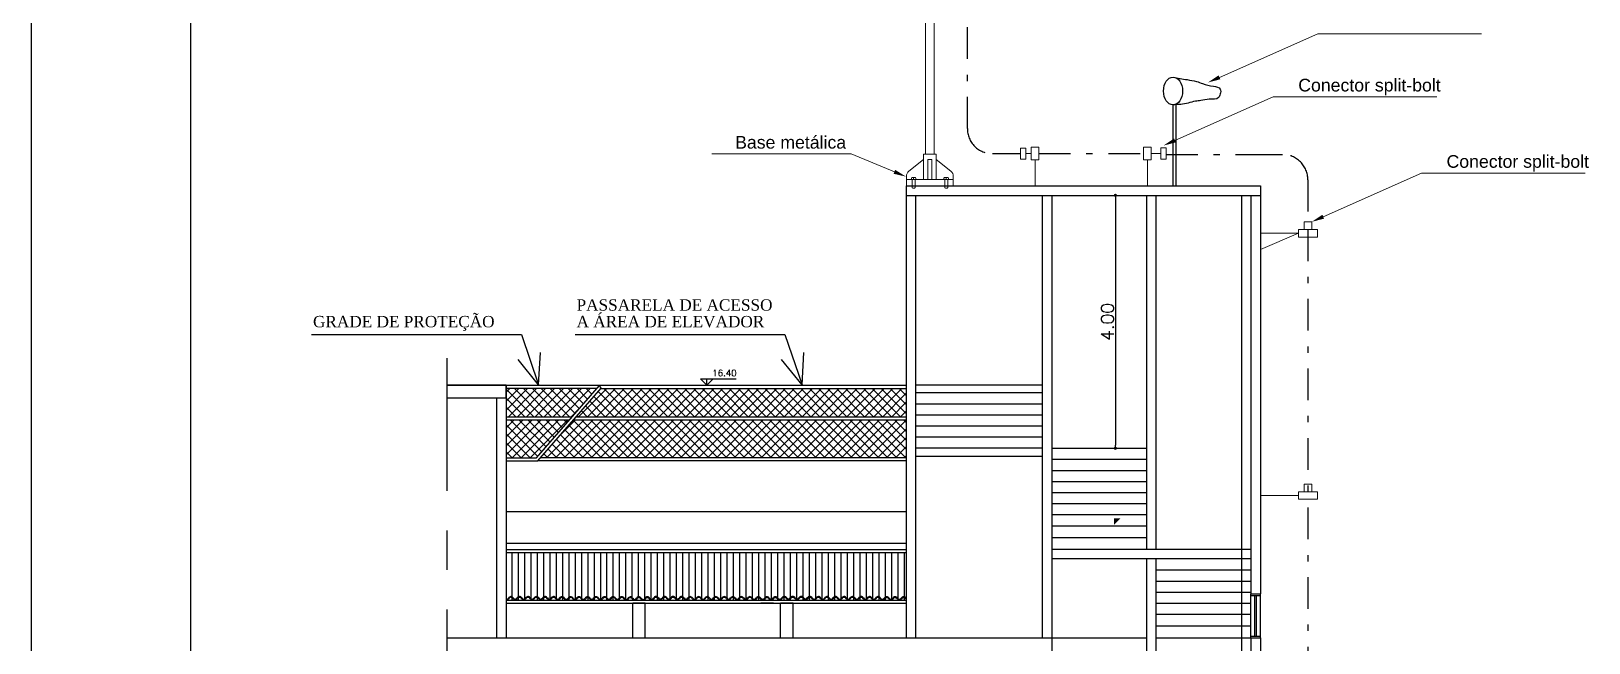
# Model space of a CAD drawing. Header units: millimetres. Extents: x 682 to 1119, y 341 to 434.
# Drawn here: x 779.51 to 804.14, y 360.36 to 370.04 of the extents above; entities that cross this region are included whole.
import ezdxf
from ezdxf.enums import TextEntityAlignment as Align

# ---------------------------------------------------------------- set-up
doc = ezdxf.new("R2010")
doc.units = ezdxf.units.MM
doc.linetypes.add('CENTER2', pattern=[1.125, 0.75, -0.125, 0.125, -0.125])
doc.linetypes.add('DASHDOT', pattern=[1, 0.5, -0.25, 0, -0.25])
doc.layers.add('ABRACADEIRAS', color=1, linetype='Continuous', lineweight=20)
for name, color, linetype in [('AR-ALVENARIA_EM_VISTA-001-C', 1, 'Continuous'), ('AR-ALVENARIA_EM_VISTA-002-C', 2, 'Continuous'), ('AR-ALVENARIA_EM_VISTA-004-C', 4, 'Continuous'), ('AR-COTAS-001-C', 1, 'Continuous'), ('AR-INDICAÇÕES_GRÁFICAS-002-C', 2, 'Continuous'), ('AR-LINHA_DE_CORTE-007-E', 7, 'CENTER2'), ('AR-PISO_EM_PLANTA-001-C', 1, 'Continuous'), ('AR-TEXTOS_ALTURA_2_0MM-002-C', 2, 'Continuous'), ('Linha fina', 8, 'Continuous'), ('Pena_1', 1, 'Continuous'), ('PENA_2', 2, 'Continuous'), ('PENA_6', 5, 'Continuous'), ('SIMBOLOS-ELETRICOS', 5, 'Continuous')]:
    doc.layers.add(name, color=color, linetype=linetype)
doc.styles.add('ARIAL', font='arial.ttf')
doc.styles.add('R80', font='simplex.shx', dxfattribs={"height": 0.1})
doc.styles.add('ROMAND', font='times.ttf')
doc.styles.add('ROMANS', font='romans')
doc.dimstyles.new('ISO-25_WS', dxfattribs={"dimscale": 0.282828, "dimtxt": 0.8, "dimasz": 2, "dimexe": 0.1, "dimexo": 0.625, "dimgap": 0.325, "dimtad": 1, "dimzin": 4, "dimdsep": 46, "dimtxsty": 'Standard', "dimsah": 1, "dimcen": 2.5, "dimadec": 0, "dimazin": 0, "dimtfac": 1, "dimtdec": 0, "dimtmove": 2, "dimatfit": 3, "dimfxl": 1, "dimtolj": 1, "dimtzin": 0, "dimarcsym": 0})

# ---------------------------------------------------------------- blocks, each defined once
blk = doc.blocks.new('_DOT')
at = {"color": 0, "linetype": 'ByBlock'}
blk.add_line((-0.5, 0), (-1, 0), dxfattribs=at)
at = {"color": 0, "linetype": 'ByBlock', "const_width": 0.5}
blk.add_lwpolyline([(-0.25, 0, 1), (0.25, 0, 1)], format="xyb", close=True, dxfattribs=at)
blk = doc.blocks.new('*D279')
at = {"layer": 'AR-COTAS-001-C', "color": 1, "lineweight": -2}
for p, q in [((796.092, 367.441), (796.752, 367.441)), ((796.652, 367.391), (796.652, 363.491)), ((796.242, 363.441), (796.752, 363.441))]:
    blk.add_line(p, q, dxfattribs=at)
at = {"layer": 'DEFPOINTS', "color": 0}
for p in [(795.992, 367.441), (796.142, 363.441), (796.652, 363.441)]:
    blk.add_point(p, dxfattribs=at)
at = {"layer": 'AR-COTAS-001-C', "color": 1, "lineweight": -2, "xscale": 0.05, "yscale": 0.05, "zscale": 0.05}
for p, rotation in [((796.652, 367.441), 90), ((796.652, 363.441), 270)]:
    blk.add_blockref('_DOT', p, dxfattribs=dict(at, rotation=rotation))
at = {"layer": 'AR-COTAS-001-C', "color": 3, "insert": (796.527, 365.441), "char_height": 0.2, "attachment_point": 5, "rotation": 90, "style": 'ROMANS'}
blk.add_mtext('\\A1;4.00', dxfattribs=at)

msp = doc.modelspace()

# ---------------------------------------------------------------- hatches: boundary and pattern name
at = {"layer": 'AR-INDICAÇÕES_GRÁFICAS-002-C', "ltscale": 2}
msp.add_hatch(color=256, dxfattribs=at).paths.add_polyline_path([(796.731, 362.332), (796.631, 362.332), (796.631, 362.232)])
at = {"layer": 'Linha fina', "linetype": 'ByBlock', "ltscale": 5}
h = msp.add_hatch(dxfattribs=at)
h.set_pattern_fill('ANSI37', color=256, scale=0.8, style=0)
h.set_pattern_definition([(135, (1195.7534, 338.04725), (0.070710678, 0.070710678), []), (45, (1195.7534, 338.04725), (0.070710678, -0.070710678), [])])
h.paths.add_polyline_path([(787.022, 363.935), (787.022, 364.241), (787.022, 364.385), (788.453, 364.385), (788.062, 363.935)])
h.paths.add_polyline_path([(788.019, 363.885), (787.503, 363.291), (787.022, 363.291), (787.022, 363.885)])
h = msp.add_hatch(dxfattribs=at)
h.set_pattern_fill('ANSI37', color=256, scale=0.8, style=0)
h.set_pattern_definition([(45, (349.82914, 424.679), (-0.070710678, 0.070710678), []), (135, (349.82914, 424.679), (-0.070710678, -0.070710678), [])])
h.paths.add_polyline_path([(792.126, 364.385), (788.516, 364.385), (788.125, 363.935), (791.945, 363.935, -0.01664)])
h.paths.add_polyline_path([(791.927, 363.885), (788.081, 363.885), (787.565, 363.291), (791.744, 363.291, -0.021304)])
h.paths.add_polyline_path([(793.345, 364.385), (792.126, 364.385, 0.01664), (791.945, 363.935), (793.345, 363.935)])
h.paths.add_polyline_path([(793.345, 363.885), (791.927, 363.885, 0.021304), (791.744, 363.291), (793.345, 363.291)])
at = {"layer": 'Pena_1', "linetype": 'ByBlock', "ltscale": 5}
h = msp.add_hatch(dxfattribs=at)
h.set_pattern_fill('ANSI31', color=256, scale=0.8, angle=45, style=0)
h.set_pattern_definition([(90, (350.61603, 415.28888), (-0.1, 1e-17), [])])
h.paths.add_polyline_path([(793.345, 361.791), (787.022, 361.791), (787.022, 361.057, 0.293927), (787.057, 361.069, -0.636571), (787.136, 361.072, 0.539954), (787.193, 361.071, -0.617938), (787.271, 361.072, 0.514983), (787.326, 361.069, -0.636571), (787.405, 361.072, 0.530365), (787.461, 361.07, -0.625192), (787.54, 361.072, 0.514983), (787.595, 361.069, -0.636571), (787.674, 361.072, 0.539954), (787.731, 361.071, -0.620834), (787.809, 361.072, 0.539348), (787.866, 361.066, -0.636571), (787.945, 361.07, 0.539954), (788.002, 361.068, -0.617938), (788.08, 361.07, 0.514983), (788.135, 361.066, -0.636571), (788.214, 361.07, 0.530365), (788.27, 361.068, -0.625192), (788.349, 361.07, 0.514983), (788.404, 361.066, -0.636571), (788.483, 361.07, 0.539954), (788.54, 361.068, -0.617938), (788.618, 361.07, 0.514983), (788.673, 361.066, -0.636571), (788.752, 361.07, 0.530365), (788.809, 361.068, -0.628107), (788.887, 361.069, 0.555046), (788.945, 361.065, -0.625192), (789.023, 361.067, 0.514983), (789.079, 361.064, -0.063109), (789.084, 361.073, -0.652588), (789.022, 361.07, 0.541675), (788.949, 361.072, -0.63748), (788.887, 361.07, 0.563833), (788.813, 361.074, -0.63748), (788.751, 361.072, 0.529385), (788.679, 361.076, -0.652588), (788.617, 361.072, 0.549302), (788.543, 361.074, -0.627945), (788.482, 361.072, 0.529385), (788.41, 361.076, -0.652588), (788.347, 361.072, 0.541675), (788.274, 361.074, -0.63748), (788.213, 361.072, 0.529385), (788.141, 361.076, -0.652588), (788.078, 361.072, 0.549302), (788.005, 361.074, -0.627945), (787.943, 361.072, 0.529385), (787.871, 361.076, -0.652588), (787.809, 361.072, 0.571606), (787.734, 361.076, -0.627945), (787.673, 361.075, 0.529385), (787.601, 361.078, -0.652588), (787.538, 361.075, 0.541675), (787.465, 361.077, -0.63748), (787.404, 361.075, 0.529385), (787.331, 361.078, -0.652588), (787.269, 361.075, 0.549302), (787.196, 361.076, -0.627945), (787.134, 361.075, 0.529385), (787.062, 361.078, -0.384139), (787.022, 361.057), (787.022, 361.047, 0.288026), (787.065, 361.064, -0.651358), (787.127, 361.067, 0.549932), (787.201, 361.066, -0.044973), (787.204, 361.071, 0.003669), (787.204, 361.072, -0.003669), (787.204, 361.071, -0.566141), (787.262, 361.067, 0.530248), (787.334, 361.064, -0.651358), (787.397, 361.067, 0.542432), (787.47, 361.065, -0.636426), (787.531, 361.067, 0.530248), (787.603, 361.064, -0.651358), (787.666, 361.067, 0.549932), (787.739, 361.066, -0.044973), (787.742, 361.071, 0.003669), (787.743, 361.072, -0.03875), (787.739, 361.066, 0.004977), (787.739, 361.065, -0.004977), (787.739, 361.066, -0.569855), (787.664, 361.07, 0.516075), (787.609, 361.073, -0.635623), (787.53, 361.07, 0.531325), (787.474, 361.072, -0.624378), (787.395, 361.07, 0.516075), (787.34, 361.073, -0.635623), (787.261, 361.07, 0.540755), (787.204, 361.071, -0.035076), (787.201, 361.066, 0.004977), (787.201, 361.065, -0.004977), (787.201, 361.066, -0.569855), (787.126, 361.07, 0.516075), (787.071, 361.073, -0.358151), (787.022, 361.047), (787.022, 361.041), (788.919, 361.041, 0.238194), (788.953, 361.06, -0.636426), (789.015, 361.062, 0.255261), (789.051, 361.041), (789.053, 361.041, 0.228217), (789.087, 361.058, -0.651358), (789.149, 361.062, 0.255261), (789.185, 361.041), (789.188, 361.041, 0.244308), (789.223, 361.061, -0.044973), (789.226, 361.066, 0.003669), (789.226, 361.066, -0.003669), (789.226, 361.066, -0.566141), (789.284, 361.062, 0.255261), (789.32, 361.041), (789.323, 361.041, 0.282989), (789.361, 361.066, -0.635668), (789.422, 361.068, 0.542432), (789.496, 361.066, -0.636426), (789.557, 361.068, 0.530248), (789.629, 361.065, -0.651358), (789.692, 361.068, 0.549932), (789.765, 361.067, -0.044973), (789.768, 361.072, 0.003669), (789.768, 361.073, -0.03875), (789.765, 361.067, 0.004977), (789.765, 361.066, -0.004977), (789.765, 361.067, -0.569855), (789.69, 361.071, 0.516075), (789.635, 361.074, -0.635623), (789.556, 361.071, 0.531325), (789.5, 361.073, -0.624378), (789.421, 361.071, 0.593455), (789.361, 361.067, -0.292461), (789.323, 361.041), (793.345, 361.041), (793.345, 361.054, -0.095757), (793.335, 361.067, 0.540755), (793.278, 361.068, -0.035076), (793.275, 361.063, 0.004977), (793.274, 361.062, -0.004977), (793.275, 361.063, -0.569855), (793.2, 361.067, 0.516075), (793.144, 361.07, -0.635623), (793.065, 361.067, 0.531325), (793.009, 361.069, -0.046003), (793.005, 361.062, -0.636426), (793.067, 361.064, 0.530248), (793.139, 361.061, -0.651358), (793.201, 361.064, 0.549932), (793.275, 361.063, -0.044973), (793.278, 361.068, 0.003669), (793.278, 361.069, -0.003669), (793.278, 361.068, -0.566141), (793.336, 361.064, 0.080471), (793.345, 361.054)])
h.paths.add_polyline_path([(791.243, 361.072, 0.034238), (791.24, 361.067, 0.043897)], flags=16)
h.paths.add_polyline_path([(790.24, 361.071, 0.530365), (790.296, 361.069, -0.625192), (790.375, 361.071, 0.514983), (790.43, 361.067, -0.636571), (790.509, 361.071, 0.539954), (790.566, 361.069, -0.617938), (790.644, 361.071, 0.514983), (790.699, 361.067, -0.636571), (790.778, 361.071, 0.530365), (790.835, 361.069, -0.628107), (790.913, 361.07, 0.555046), (790.971, 361.066, -0.625192), (791.049, 361.068, 0.514983), (791.104, 361.065, -0.063109), (791.11, 361.074, -0.652588), (791.048, 361.071, 0.541675), (790.975, 361.073, -0.63748), (790.913, 361.071, 0.563833), (790.838, 361.076, -0.63748), (790.777, 361.073, 0.529385), (790.705, 361.077, -0.652588), (790.642, 361.073, 0.549302), (790.569, 361.075, -0.627945), (790.508, 361.073, 0.529385), (790.435, 361.077, -0.652588), (790.373, 361.073, 0.541675), (790.3, 361.076, -0.63748), (790.238, 361.073, 0.529385), (790.166, 361.077, -0.652588), (790.104, 361.073, 0.549302), (790.031, 361.075, -0.627945), (789.969, 361.073, 0.529385), (789.897, 361.077, -0.652588), (789.835, 361.073, 0.571606), (789.76, 361.077, -0.627945), (789.698, 361.076, 0.529385), (789.626, 361.079, -0.652588), (789.564, 361.076, 0.541675), (789.491, 361.078, -0.63748), (789.429, 361.076, 0.600026), (789.353, 361.071, -0.632994), (789.291, 361.07, 0.549302), (789.217, 361.071, -0.043897), (789.215, 361.066, -0.617938), (789.293, 361.067, 0.596027), (789.352, 361.071, -0.628876), (789.431, 361.073, 0.530365), (789.487, 361.071, -0.625192), (789.566, 361.073, 0.514983), (789.621, 361.07, -0.636571), (789.7, 361.073, 0.539954), (789.757, 361.072, -0.620834), (789.835, 361.073, 0.539348), (789.892, 361.067, -0.636571), (789.971, 361.071, 0.539954), (790.028, 361.069, -0.617938), (790.106, 361.071, 0.514983), (790.161, 361.067, -0.636571)], flags=16)
h.paths.add_polyline_path([(790.231, 361.066, 0.542432), (790.305, 361.063, -0.636426), (790.366, 361.066, 0.530248), (790.438, 361.062, -0.651358), (790.501, 361.066, 0.549932), (790.574, 361.064, -0.044973), (790.577, 361.07, 0.003669), (790.577, 361.07, -0.003669), (790.577, 361.07, -0.566141), (790.635, 361.066, 0.530248), (790.708, 361.062, -0.651358), (790.77, 361.066, 0.542432), (790.843, 361.063, -0.059016), (790.847, 361.07, -0.624378), (790.768, 361.068, 0.516075), (790.713, 361.072, -0.635623), (790.634, 361.068, 0.540755), (790.577, 361.07, -0.035076), (790.574, 361.064, 0.004977), (790.574, 361.064, -0.004977), (790.574, 361.064, -0.569855), (790.499, 361.068, 0.516075), (790.444, 361.072, -0.635623), (790.365, 361.068, 0.531325), (790.309, 361.07, -0.624378), (790.23, 361.068, 0.516075), (790.175, 361.072, -0.635623), (790.096, 361.068, 0.540755), (790.039, 361.07, -0.035076), (790.036, 361.064, 0.004977), (790.036, 361.064, -0.004977), (790.036, 361.064, -0.569855), (789.961, 361.068, 0.516075), (789.906, 361.072, -0.063568), (789.9, 361.062, -0.651358), (789.962, 361.066, 0.549932), (790.036, 361.064, -0.044973), (790.039, 361.07, 0.003669), (790.039, 361.07, -0.003669), (790.039, 361.07, -0.566141), (790.097, 361.066, 0.530248), (790.169, 361.062, -0.651358)], flags=16)
h.paths.add_polyline_path([(790.979, 361.061, -0.636426), (791.041, 361.063, 0.530248), (791.113, 361.06, -0.651358), (791.175, 361.063, 0.549932), (791.249, 361.062, -0.044973), (791.252, 361.067, 0.003669), (791.252, 361.068, -0.003669), (791.252, 361.067, -0.566141), (791.31, 361.063, 0.598011), (791.387, 361.067, -0.635668), (791.448, 361.069, 0.542432), (791.521, 361.067, -0.636426), (791.583, 361.069, 0.530248), (791.655, 361.066, -0.651358), (791.717, 361.069, 0.549932), (791.791, 361.068, -0.044973), (791.794, 361.073, 0.003669), (791.794, 361.074, -0.03875), (791.791, 361.068, 0.004977), (791.791, 361.067, -0.004977), (791.791, 361.068, -0.569855), (791.716, 361.072, 0.516075), (791.661, 361.075, -0.635623), (791.582, 361.072, 0.531325), (791.525, 361.074, -0.624378), (791.447, 361.072, 0.593455), (791.387, 361.069, -0.630956), (791.309, 361.066, 0.540755), (791.252, 361.067, -0.035076), (791.249, 361.062, 0.004977), (791.248, 361.061, -0.004977), (791.249, 361.062, -0.569855), (791.174, 361.066, 0.516075), (791.118, 361.069, -0.635623), (791.039, 361.066, 0.531325), (790.983, 361.068, -0.046003)], flags=16)
h.paths.add_polyline_path([(791.786, 361.078, 0.034238), (791.783, 361.073, 0.043897)], flags=16)
h.paths.add_polyline_path([(791.378, 361.072, -0.628876), (791.457, 361.074, 0.530365), (791.513, 361.072, -0.625192), (791.592, 361.074, 0.514983), (791.647, 361.071, -0.063109), (791.652, 361.081, -0.652588), (791.59, 361.077, 0.541675), (791.517, 361.079, -0.63748), (791.455, 361.077, 0.600026), (791.378, 361.073, -0.005087)], flags=16)
h.paths.add_polyline_path([(788.821, 361.069, -0.624378), (788.743, 361.067, 0.516075), (788.687, 361.071, -0.635623), (788.608, 361.067, 0.540755), (788.551, 361.068, -0.035076), (788.548, 361.063, 0.004977), (788.548, 361.063, -0.004977), (788.548, 361.063, -0.569855), (788.473, 361.067, 0.516075), (788.418, 361.071, -0.635623), (788.339, 361.067, 0.531325), (788.283, 361.069, -0.624378), (788.204, 361.067, 0.516075), (788.149, 361.071, -0.635623), (788.07, 361.067, 0.540755), (788.013, 361.068, -0.035076), (788.01, 361.063, 0.004977), (788.01, 361.063, -0.004977), (788.01, 361.063, -0.569855), (787.935, 361.067, 0.516075), (787.88, 361.071, -0.063568), (787.874, 361.061, -0.651358), (787.936, 361.065, 0.549932), (788.01, 361.063, -0.044973), (788.013, 361.068, 0.003669), (788.013, 361.069, -0.003669), (788.013, 361.068, -0.566141), (788.071, 361.065, 0.530248), (788.143, 361.061, -0.651358), (788.206, 361.065, 0.542432), (788.279, 361.062, -0.636426), (788.34, 361.065, 0.530248), (788.412, 361.061, -0.651358), (788.475, 361.065, 0.549932), (788.548, 361.063, -0.044973), (788.551, 361.068, 0.003669), (788.552, 361.069, -0.003669), (788.551, 361.068, -0.566141), (788.61, 361.065, 0.530248), (788.682, 361.061, -0.651358), (788.744, 361.065, 0.542432), (788.817, 361.062, -0.059016)], flags=17)
h.paths.add_polyline_path([(791.926, 361.063, -0.651358), (791.988, 361.067, 0.549932), (792.062, 361.065, -0.044973), (792.065, 361.071, 0.003669), (792.065, 361.071, -0.003669), (792.065, 361.071, -0.566141), (792.123, 361.067, 0.530248), (792.195, 361.063, -0.651358), (792.257, 361.067, 0.542432), (792.33, 361.065, -0.636426), (792.392, 361.067, 0.530248), (792.464, 361.063, -0.651358), (792.526, 361.067, 0.549932), (792.6, 361.065, -0.044973), (792.603, 361.071, 0.003669), (792.603, 361.071, -0.003669), (792.603, 361.071, -0.566141), (792.661, 361.067, 0.530248), (792.734, 361.063, -0.651358), (792.796, 361.067, 0.542432), (792.869, 361.065, -0.059016), (792.873, 361.071, -0.624378), (792.794, 361.069, 0.516075), (792.739, 361.073, -0.635623), (792.66, 361.069, 0.540755), (792.603, 361.071, -0.035076), (792.6, 361.065, 0.004977), (792.6, 361.065, -0.004977), (792.6, 361.065, -0.569855), (792.525, 361.069, 0.516075), (792.47, 361.073, -0.635623), (792.391, 361.069, 0.531325), (792.334, 361.071, -0.624378), (792.256, 361.069, 0.516075), (792.201, 361.073, -0.635623), (792.122, 361.069, 0.540755), (792.065, 361.071, -0.035076), (792.062, 361.065, 0.004977), (792.062, 361.065, -0.004977), (792.062, 361.065, -0.569855), (791.987, 361.069, 0.516075), (791.931, 361.073, -0.063568)], flags=17)
h.paths.add_polyline_path([(793.269, 361.073, 0.034238), (793.266, 361.068, 0.043897)], flags=16)
h.paths.add_polyline_path([(791.918, 361.068, -0.636571), (791.997, 361.072, 0.539954), (792.053, 361.071, -0.617938), (792.131, 361.072, 0.514983), (792.187, 361.068, -0.636571), (792.266, 361.072, 0.530365), (792.322, 361.07, -0.625192), (792.401, 361.072, 0.514983), (792.456, 361.068, -0.636571), (792.535, 361.072, 0.539954), (792.592, 361.071, -0.617938), (792.67, 361.072, 0.514983), (792.725, 361.068, -0.636571), (792.804, 361.072, 0.530365), (792.86, 361.07, -0.628107), (792.939, 361.072, 0.555046), (792.997, 361.067, -0.625192), (793.075, 361.069, 0.514983), (793.13, 361.066, -0.063109), (793.136, 361.075, -0.652588), (793.074, 361.072, 0.541675), (793.001, 361.074, -0.63748), (792.939, 361.072, 0.563833), (792.864, 361.077, -0.63748), (792.803, 361.074, 0.529385), (792.731, 361.078, -0.652588), (792.668, 361.074, 0.549302), (792.595, 361.076, -0.627945), (792.533, 361.074, 0.529385), (792.461, 361.078, -0.652588), (792.399, 361.074, 0.541675), (792.326, 361.077, -0.63748), (792.264, 361.074, 0.529385), (792.192, 361.078, -0.652588), (792.13, 361.074, 0.549302), (792.056, 361.076, -0.627945), (791.995, 361.074, 0.529385), (791.923, 361.078, -0.08106)], flags=17)

# ---------------------------------------------------------------- linework, layer by layer
at = {"layer": 'ABRACADEIRAS'}
for p, q in [((793.65, 368.091), (793.65, 372.391)), ((793.79, 368.091), (793.79, 372.391)), ((798.298, 369.307), (799.852, 369.998)), ((799.852, 369.998), (802.438, 369.998)), ((797.594, 368.309), (799.148, 369)), ((799.148, 369), (801.734, 369)), ((795.442, 368.202), (795.322, 368.202)), ((795.322, 368.002), (795.322, 368.202)), ((795.442, 368.002), (795.442, 368.202)), ((797.098, 368.002), (797.098, 368.202)), ((797.218, 368.202), (797.098, 368.202)), ((797.218, 368.002), (797.218, 368.202)), ((792.475, 368.097), (790.274, 368.097)), ((793.158, 367.814), (792.475, 368.097)), ((793.62, 368.01), (793.387, 367.821)), ((793.62, 368.091), (793.82, 368.091)), ((793.62, 367.691), (793.62, 368.091)), ((793.69, 368.01), (793.75, 368.01)), ((793.69, 367.691), (793.69, 368.01)), ((793.75, 367.691), (793.75, 368.01)), ((793.82, 367.691), (793.82, 368.091)), ((793.82, 368.01), (794.053, 367.821)), ((795.442, 368.002), (795.322, 368.002)), ((795.382, 368.002), (795.382, 367.591)), ((797.218, 368.002), (797.098, 368.002)), ((797.158, 368.002), (797.158, 367.591)), ((793.35, 367.591), (793.35, 367.744)), ((793.35, 367.691), (794.09, 367.691)), ((793.427, 367.715), (793.433, 367.721)), ((793.427, 367.715), (793.427, 367.691)), ((793.433, 367.721), (793.491, 367.721)), ((793.439, 367.691), (793.439, 367.565)), ((793.456, 367.721), (793.462, 367.715)), ((793.462, 367.715), (793.468, 367.721)), ((793.462, 367.715), (793.462, 367.691)), ((793.485, 367.691), (793.485, 367.565)), ((793.491, 367.721), (793.497, 367.715)), ((793.497, 367.715), (793.497, 367.691)), ((793.949, 367.721), (793.943, 367.715)), ((793.943, 367.715), (793.943, 367.691)), ((794.007, 367.721), (793.949, 367.721)), ((793.955, 367.691), (793.955, 367.565)), ((793.978, 367.715), (793.972, 367.721)), ((793.984, 367.721), (793.978, 367.715)), ((793.978, 367.715), (793.978, 367.691)), ((794.001, 367.691), (794.001, 367.565)), ((794.013, 367.715), (794.007, 367.721)), ((794.013, 367.715), (794.013, 367.691)), ((794.09, 367.591), (794.09, 367.744)), ((799.938, 367.103), (801.492, 367.794)), ((801.492, 367.794), (804.078, 367.794)), ((793.449, 367.555), (793.475, 367.555)), ((793.991, 367.555), (793.965, 367.555)), ((799.545, 366.902), (799.845, 366.902)), ((799.545, 366.782), (799.545, 366.902)), ((799.635, 366.902), (799.635, 367.022)), ((799.755, 367.022), (799.635, 367.022)), ((799.635, 366.902), (799.755, 366.902)), ((799.755, 366.902), (799.755, 367.022)), ((799.845, 366.782), (799.845, 366.902)), ((799.545, 366.842), (798.945, 366.582)), ((799.545, 366.842), (798.945, 366.842)), ((799.545, 366.782), (799.845, 366.782)), ((799.545, 362.694), (798.945, 362.694)), ((799.545, 362.634), (799.545, 362.754)), ((799.545, 362.754), (799.845, 362.754)), ((799.755, 362.874), (799.635, 362.874)), ((799.635, 362.754), (799.635, 362.874)), ((799.635, 362.754), (799.755, 362.754)), ((799.755, 362.754), (799.755, 362.874)), ((799.845, 362.634), (799.845, 362.754)), ((799.545, 362.634), (799.845, 362.634))]:
    msp.add_line(p, q, dxfattribs=at)
at = {"layer": 'ABRACADEIRAS', "linetype": 'Continuous', "ltscale": 0.015}
for p, q in [((795.236, 368.102), (795.322, 368.102)), ((797.218, 368.102), (797.369, 368.102))]:
    msp.add_line(p, q, dxfattribs=at)
at = {"layer": 'ABRACADEIRAS'}
for points in [[(795.152, 368.188), (795.236, 368.188), (795.236, 368.011), (795.152, 368.011)], [(797.369, 368.191), (797.453, 368.191), (797.453, 368.014), (797.369, 368.014)]]:
    msp.add_lwpolyline(points, close=True, dxfattribs=at)
for centre, radius, start, end in [((793.45, 367.744), 0.1, 128.9674, 180), ((793.99, 367.744), 0.1, 0, 51.0326), ((793.449, 367.565), 0.01, 180, 270), ((793.475, 367.565), 0.01, 270, 0), ((793.965, 367.565), 0.01, 180, 270), ((793.991, 367.565), 0.01, 270, 0)]:
    msp.add_arc(centre, radius, start, end, dxfattribs=at)
for points in [[(798.311, 369.277), (798.284, 369.338), (798.115, 369.226)], [(797.608, 368.279), (797.581, 368.34), (797.411, 368.228)], [(793.171, 367.844), (793.145, 367.783), (793.343, 367.737)], [(799.951, 367.073), (799.924, 367.134), (799.755, 367.022)]]:
    msp.add_solid(points, dxfattribs=at)
at = {"layer": 'AR-ALVENARIA_EM_VISTA-001-C', "ltscale": 2}
for p, q in [((798.645, 367.441), (798.645, 358.841)), ((795.495, 364.441), (793.495, 364.441)), ((795.495, 364.316), (793.495, 364.316)), ((795.495, 364.141), (793.495, 364.141)), ((795.495, 363.966), (793.495, 363.966)), ((795.495, 363.791), (793.495, 363.791)), ((795.495, 363.616), (793.495, 363.616)), ((795.495, 363.441), (793.495, 363.441)), ((795.645, 363.441), (797.145, 363.441)), ((795.495, 363.311), (793.495, 363.311)), ((795.645, 363.266), (797.145, 363.266)), ((795.645, 363.091), (797.145, 363.091)), ((795.645, 362.916), (797.145, 362.916)), ((795.645, 362.741), (797.145, 362.741)), ((787.022, 362.441), (793.345, 362.441)), ((795.645, 362.566), (797.145, 362.566)), ((795.645, 362.391), (797.145, 362.391)), ((795.645, 362.216), (797.145, 362.216)), ((795.645, 362.031), (797.145, 362.031)), ((797.295, 361.516), (798.795, 361.516)), ((797.295, 361.341), (798.795, 361.341)), ((797.295, 361.166), (798.795, 361.166)), ((797.295, 360.991), (798.795, 360.991)), ((797.295, 360.816), (798.795, 360.816)), ((797.295, 360.631), (798.795, 360.631)), ((795.645, 360.441), (797.145, 360.441)), ((797.295, 360.441), (798.795, 360.441))]:
    msp.add_line(p, q, dxfattribs=at)
at = {"layer": 'AR-ALVENARIA_EM_VISTA-001-C', "ltscale": 5}
for p, q in [((788.516, 364.385), (793.345, 364.385)), ((793.345, 363.935), (788.125, 363.935)), ((793.345, 363.885), (788.081, 363.885)), ((793.345, 363.241), (787.522, 363.241)), ((793.345, 363.291), (787.565, 363.291))]:
    msp.add_line(p, q, dxfattribs=at)
at = {"layer": 'AR-ALVENARIA_EM_VISTA-002-C', "ltscale": 2}
for p, q in [((797.145, 367.441), (797.145, 361.841)), ((797.295, 361.841), (797.295, 367.441)), ((786.089, 364.441), (787.022, 364.441)), ((787.022, 364.441), (787.022, 364.241)), ((788.497, 364.435), (787.022, 364.435)), ((787.503, 363.291), (788.497, 364.435)), ((788.522, 364.391), (788.497, 364.435)), ((788.453, 364.385), (787.022, 364.385)), ((787.522, 363.241), (788.522, 364.391)), ((788.062, 363.935), (787.022, 363.935)), ((788.019, 363.885), (787.022, 363.885)), ((787.022, 363.291), (787.503, 363.291)), ((787.022, 363.241), (787.522, 363.241)), ((797.145, 361.691), (797.145, 358.841)), ((797.295, 358.841), (797.295, 361.691))]:
    msp.add_line(p, q, dxfattribs=at)
at = {"layer": 'AR-ALVENARIA_EM_VISTA-002-C', "ltscale": 5}
msp.add_line((787.022, 364.441), (793.345, 364.441), dxfattribs=at)
at = {"layer": 'AR-ALVENARIA_EM_VISTA-002-C', "linetype": 'Continuous'}
for p, q in [((787.022, 361.041), (793.345, 361.041)), ((787.022, 360.991), (793.345, 360.991)), ((789.022, 360.441), (789.022, 360.991)), ((789.222, 360.991), (789.022, 360.991)), ((789.222, 360.441), (789.222, 360.991)), ((791.248, 360.992), (791.048, 360.992)), ((791.357, 360.441), (791.357, 360.991)), ((791.557, 360.991), (791.357, 360.991)), ((791.557, 360.441), (791.557, 360.991))]:
    msp.add_line(p, q, dxfattribs=at)
for points in [[(787.023, 361.057, 0.358914), (787.062, 361.077)], [(787.07, 361.072, -0.340292), (787.023, 361.047, -0.340292)], [(787.136, 361.072, 0.623349), (787.057, 361.07, 0.623349)], [(787.066, 361.065, -0.634036), (787.127, 361.067)], [(787.204, 361.072, -0.622347), (787.126, 361.07)], [(787.134, 361.075, 0.632994), (787.196, 361.077, 0.632994)], [(787.271, 361.072, 0.623349), (787.192, 361.07, 0.623349)], [(787.201, 361.065, -0.634036), (787.262, 361.067)], [(787.339, 361.072, -0.622347), (787.261, 361.07)], [(787.269, 361.075, 0.632994), (787.331, 361.077, 0.632994)], [(787.405, 361.072, 0.623349), (787.327, 361.07, 0.623349)], [(787.335, 361.065, -0.634036), (787.397, 361.067)], [(787.474, 361.072, -0.622347), (787.395, 361.07)], [(787.404, 361.075, 0.632994), (787.465, 361.077, 0.632994)], [(787.54, 361.072, 0.623349), (787.461, 361.07, 0.623349)], [(787.47, 361.065, -0.634036), (787.531, 361.067)], [(787.608, 361.072, -0.622347), (787.53, 361.07)], [(787.538, 361.075, 0.632994), (787.6, 361.077, 0.632994)], [(787.674, 361.072, 0.623349), (787.596, 361.07, 0.623349)], [(787.604, 361.065, -0.634036), (787.666, 361.067)], [(787.743, 361.072, -0.622347), (787.664, 361.07)], [(787.673, 361.075, 0.632994), (787.734, 361.077, 0.632994)], [(787.809, 361.072, 0.623349), (787.731, 361.07, 0.623349)], [(787.739, 361.065, -0.634036), (787.801, 361.067)], [(787.879, 361.069, -0.622347), (787.801, 361.067)], [(787.809, 361.072, 0.632994), (787.871, 361.074, 0.632994)], [(787.945, 361.07, 0.623349), (787.866, 361.068, 0.623349)], [(787.875, 361.063, -0.634036), (787.936, 361.065)], [(788.013, 361.069, -0.622347), (787.935, 361.067)], [(787.943, 361.072, 0.632994), (788.005, 361.074, 0.632994)], [(788.08, 361.07, 0.623349), (788.001, 361.068, 0.623349)], [(788.01, 361.063, -0.634036), (788.071, 361.065)], [(788.148, 361.069, -0.622347), (788.07, 361.067)], [(788.078, 361.072, 0.632994), (788.14, 361.074, 0.632994)], [(788.214, 361.07, 0.623349), (788.136, 361.068, 0.623349)], [(788.144, 361.063, -0.634036), (788.206, 361.065)], [(788.283, 361.069, -0.622347), (788.204, 361.067)], [(788.213, 361.072, 0.632994), (788.274, 361.074, 0.632994)], [(788.349, 361.07, 0.623349), (788.27, 361.068, 0.623349)], [(788.279, 361.063, -0.634036), (788.34, 361.065)], [(788.417, 361.069, -0.622347), (788.339, 361.067)], [(788.347, 361.072, 0.632994), (788.409, 361.074, 0.632994)], [(788.483, 361.07, 0.623349), (788.405, 361.068, 0.623349)], [(788.413, 361.063, -0.634036), (788.475, 361.065)], [(788.552, 361.069, -0.622347), (788.473, 361.067)], [(788.482, 361.072, 0.632994), (788.543, 361.074, 0.632994)], [(788.618, 361.07, 0.623349), (788.54, 361.068, 0.623349)], [(788.548, 361.063, -0.634036), (788.61, 361.065)], [(788.687, 361.069, -0.622347), (788.608, 361.067)], [(788.617, 361.072, 0.632994), (788.678, 361.074, 0.632994)], [(788.752, 361.07, 0.623349), (788.674, 361.068, 0.623349)], [(788.682, 361.063, -0.634036), (788.744, 361.065)], [(788.821, 361.069, -0.622347), (788.743, 361.067)], [(788.751, 361.072, 0.632994), (788.812, 361.074, 0.632994)], [(788.887, 361.07, 0.623349), (788.809, 361.068, 0.623349)], [(788.817, 361.063, -0.634036), (788.879, 361.065)], [(788.957, 361.066, -0.622347), (788.879, 361.064)], [(788.887, 361.07, 0.632994), (788.949, 361.071, 0.632994)], [(789.023, 361.067, 0.623349), (788.945, 361.065, 0.623349)], [(788.953, 361.06, -0.634036), (789.015, 361.062)], [(789.092, 361.066, -0.622347), (789.014, 361.064)], [(789.022, 361.07, 0.632994), (789.083, 361.071, 0.632994)], [(789.158, 361.067, 0.623349), (789.079, 361.065, 0.623349)], [(789.088, 361.06, -0.634036), (789.149, 361.062)], [(789.226, 361.066, -0.622347), (789.148, 361.064)], [(789.156, 361.07, 0.632994), (789.218, 361.071, 0.632994)], [(789.293, 361.067, 0.623349), (789.214, 361.065, 0.623349)], [(789.223, 361.06, -0.634036), (789.284, 361.062)], [(789.361, 361.066, -0.622347), (789.283, 361.064)], [(789.291, 361.07, 0.632994), (789.353, 361.071, 0.632994)], [(789.431, 361.073, 0.623349), (789.353, 361.071, 0.623349)], [(789.361, 361.066, -0.634036), (789.422, 361.068)], [(789.499, 361.073, -0.622347), (789.421, 361.071)], [(789.429, 361.076, 0.632994), (789.491, 361.078, 0.632994)], [(789.566, 361.073, 0.623349), (789.487, 361.071, 0.623349)], [(789.496, 361.066, -0.634036), (789.557, 361.068)], [(789.634, 361.073, -0.622347), (789.556, 361.071)], [(789.564, 361.076, 0.632994), (789.626, 361.078, 0.632994)], [(789.7, 361.073, 0.623349), (789.622, 361.071, 0.623349)], [(789.63, 361.066, -0.634036), (789.692, 361.068)], [(789.768, 361.073, -0.622347), (789.69, 361.071)], [(789.698, 361.076, 0.632994), (789.76, 361.078, 0.632994)], [(789.835, 361.073, 0.623349), (789.757, 361.071, 0.623349)], [(789.765, 361.066, -0.634036), (789.826, 361.068)], [(789.905, 361.07, -0.622347), (789.827, 361.068)], [(789.835, 361.073, 0.632994), (789.896, 361.075, 0.632994)], [(789.971, 361.071, 0.623349), (789.892, 361.069, 0.623349)], [(789.901, 361.064, -0.634036), (789.962, 361.066)], [(790.039, 361.07, -0.622347), (789.961, 361.068)], [(789.969, 361.073, 0.632994), (790.031, 361.075, 0.632994)], [(790.106, 361.071, 0.623349), (790.027, 361.069, 0.623349)], [(790.036, 361.064, -0.634036), (790.097, 361.066)], [(790.174, 361.07, -0.622347), (790.096, 361.068)], [(790.104, 361.073, 0.632994), (790.166, 361.075, 0.632994)], [(790.24, 361.071, 0.623349), (790.162, 361.069, 0.623349)], [(790.17, 361.064, -0.634036), (790.231, 361.066)], [(790.308, 361.07, -0.622347), (790.23, 361.068)], [(790.238, 361.073, 0.632994), (790.3, 361.075, 0.632994)], [(790.375, 361.071, 0.623349), (790.296, 361.069, 0.623349)], [(790.305, 361.064, -0.634036), (790.366, 361.066)], [(790.443, 361.07, -0.622347), (790.365, 361.068)], [(790.373, 361.073, 0.632994), (790.435, 361.075, 0.632994)], [(790.509, 361.071, 0.623349), (790.431, 361.069, 0.623349)], [(790.439, 361.064, -0.634036), (790.501, 361.066)], [(790.577, 361.07, -0.622347), (790.499, 361.068)], [(790.508, 361.073, 0.632994), (790.569, 361.075, 0.632994)], [(790.644, 361.071, 0.623349), (790.566, 361.069, 0.623349)], [(790.574, 361.064, -0.634036), (790.635, 361.066)], [(790.712, 361.07, -0.622347), (790.634, 361.068)], [(790.642, 361.073, 0.632994), (790.704, 361.075, 0.632994)], [(790.778, 361.071, 0.623349), (790.7, 361.069, 0.623349)], [(790.708, 361.064, -0.634036), (790.77, 361.066)], [(790.847, 361.07, -0.622347), (790.768, 361.068)], [(790.777, 361.073, 0.632994), (790.838, 361.075, 0.632994)], [(790.913, 361.071, 0.623349), (790.835, 361.069, 0.623349)], [(790.843, 361.064, -0.634036), (790.905, 361.066)], [(790.983, 361.068, -0.622347), (790.905, 361.066)], [(790.913, 361.071, 0.632994), (790.974, 361.073, 0.632994)], [(791.049, 361.068, 0.623349), (790.971, 361.066, 0.623349)], [(790.979, 361.061, -0.634036), (791.041, 361.063)], [(791.118, 361.068, -0.622347), (791.039, 361.066)], [(791.048, 361.071, 0.632994), (791.109, 361.073, 0.632994)], [(791.183, 361.068, 0.623349), (791.105, 361.066, 0.623349)], [(791.113, 361.061, -0.634036), (791.175, 361.063)], [(791.252, 361.068, -0.622347), (791.174, 361.066)], [(791.182, 361.071, 0.632994), (791.244, 361.073, 0.632994)], [(791.318, 361.068, 0.623349), (791.24, 361.066, 0.623349)], [(791.248, 361.061, -0.634036), (791.31, 361.063)], [(791.387, 361.068, -0.622347), (791.309, 361.066)], [(791.317, 361.071, 0.632994), (791.378, 361.073, 0.632994)], [(791.457, 361.074, 0.623349), (791.378, 361.073, 0.623349)], [(791.387, 361.067, -0.634036), (791.448, 361.069)], [(791.525, 361.074, -0.622347), (791.447, 361.072)], [(791.455, 361.077, 0.632994), (791.517, 361.079, 0.632994)], [(791.592, 361.074, 0.623349), (791.513, 361.073, 0.623349)], [(791.522, 361.067, -0.634036), (791.583, 361.069)], [(791.66, 361.074, -0.622347), (791.582, 361.072)], [(791.59, 361.077, 0.632994), (791.652, 361.079, 0.632994)], [(791.726, 361.074, 0.623349), (791.648, 361.073, 0.623349)], [(791.656, 361.067, -0.634036), (791.717, 361.069)], [(791.794, 361.074, -0.622347), (791.716, 361.072)], [(791.724, 361.077, 0.632994), (791.786, 361.079, 0.632994)], [(791.861, 361.074, 0.623349), (791.782, 361.073, 0.623349)], [(791.791, 361.067, -0.634036), (791.852, 361.069)], [(791.931, 361.071, -0.622347), (791.853, 361.069)], [(791.861, 361.074, 0.632994), (791.922, 361.076, 0.632994)], [(791.997, 361.072, 0.623349), (791.918, 361.07, 0.623349)], [(791.927, 361.065, -0.634036), (791.988, 361.067)], [(792.065, 361.071, -0.622347), (791.987, 361.069)], [(791.995, 361.074, 0.632994), (792.057, 361.076, 0.632994)], [(792.131, 361.072, 0.623349), (792.053, 361.07, 0.623349)], [(792.062, 361.065, -0.634036), (792.123, 361.067)], [(792.2, 361.071, -0.622347), (792.122, 361.069)], [(792.13, 361.074, 0.632994), (792.192, 361.076, 0.632994)], [(792.266, 361.072, 0.623349), (792.187, 361.07, 0.623349)], [(792.196, 361.065, -0.634036), (792.257, 361.067)], [(792.334, 361.071, -0.622347), (792.256, 361.069)], [(792.264, 361.074, 0.632994), (792.326, 361.076, 0.632994)], [(792.401, 361.072, 0.623349), (792.322, 361.07, 0.623349)], [(792.331, 361.065, -0.634036), (792.392, 361.067)], [(792.469, 361.071, -0.622347), (792.391, 361.069)], [(792.399, 361.074, 0.632994), (792.461, 361.076, 0.632994)], [(792.535, 361.072, 0.623349), (792.457, 361.07, 0.623349)], [(792.465, 361.065, -0.634036), (792.526, 361.067)], [(792.603, 361.071, -0.622347), (792.525, 361.069)], [(792.533, 361.074, 0.632994), (792.595, 361.076, 0.632994)], [(792.67, 361.072, 0.623349), (792.591, 361.07, 0.623349)], [(792.6, 361.065, -0.634036), (792.661, 361.067)], [(792.738, 361.071, -0.622347), (792.66, 361.069)], [(792.668, 361.074, 0.632994), (792.73, 361.076, 0.632994)], [(792.804, 361.072, 0.623349), (792.726, 361.07, 0.623349)], [(792.734, 361.065, -0.634036), (792.796, 361.067)], [(792.873, 361.071, -0.622347), (792.794, 361.069)], [(792.803, 361.074, 0.632994), (792.864, 361.076, 0.632994)], [(792.939, 361.072, 0.623349), (792.861, 361.07, 0.623349)], [(792.869, 361.065, -0.634036), (792.93, 361.067)], [(793.009, 361.069, -0.622347), (792.931, 361.067)], [(792.939, 361.072, 0.632994), (793, 361.074, 0.632994)], [(793.075, 361.069, 0.623349), (792.997, 361.067, 0.623349)], [(793.005, 361.062, -0.634036), (793.067, 361.064)], [(793.144, 361.069, -0.622347), (793.065, 361.067)], [(793.074, 361.072, 0.632994), (793.135, 361.074, 0.632994)], [(793.209, 361.069, 0.623349), (793.131, 361.067, 0.623349)], [(793.139, 361.062, -0.634036), (793.201, 361.064)], [(793.278, 361.069, -0.622347), (793.2, 361.067)], [(793.208, 361.072, 0.632994), (793.269, 361.074, 0.632994)], [(793.344, 361.069, 0.623349), (793.266, 361.067, 0.623349)], [(793.274, 361.062, -0.634036), (793.336, 361.064)], [(793.345, 361.054, -0.095757), (793.335, 361.067)], [(793.343, 361.072, 0.030204), (793.345, 361.068, 0.030204)]]:
    msp.add_lwpolyline(points, format="xyb", dxfattribs=at)
at = {"layer": 'AR-ALVENARIA_EM_VISTA-004-C', "ltscale": 2}
for p, q in [((793.345, 367.591), (798.945, 367.591)), ((793.345, 367.591), (793.345, 360.441)), ((793.345, 367.441), (798.945, 367.441)), ((793.495, 367.441), (793.495, 360.441)), ((795.495, 367.441), (795.495, 360.441)), ((795.645, 367.441), (795.645, 352.841)), ((798.795, 367.441), (798.795, 361.141)), ((798.945, 367.591), (798.945, 361.141)), ((798.795, 361.841), (795.645, 361.841)), ((798.795, 361.691), (795.645, 361.691)), ((798.795, 361.141), (798.945, 361.141)), ((786.089, 360.441), (795.645, 360.441)), ((798.795, 360.441), (798.795, 358.141)), ((798.795, 360.441), (798.945, 360.441)), ((798.945, 360.441), (798.945, 358.141))]:
    msp.add_line(p, q, dxfattribs=at)
at = {"layer": 'AR-ALVENARIA_EM_VISTA-004-C', "linetype": 'ByBlock', "ltscale": 5}
for p, q in [((786.872, 364.241), (786.872, 360.441)), ((787.022, 364.241), (787.022, 360.441))]:
    msp.add_line(p, q, dxfattribs=at)
msp.add_lwpolyline([(786.089, 364.241), (787.022, 364.241), (787.022, 364.441), (786.089, 364.441)], dxfattribs=at)
at = {"layer": 'AR-INDICAÇÕES_GRÁFICAS-002-C'}
for p, q in [((783.947, 365.24), (787.262, 365.24)), ((787.262, 365.24), (787.534, 364.445)), ((788.113, 365.24), (791.428, 365.24)), ((791.428, 365.24), (791.7, 364.445)), ((787.534, 364.445), (787.564, 364.957)), ((791.7, 364.445), (791.73, 364.957)), ((787.534, 364.445), (787.21, 364.843)), ((791.7, 364.445), (791.376, 364.843))]:
    msp.add_line(p, q, dxfattribs=at)
at = {"layer": 'AR-INDICAÇÕES_GRÁFICAS-002-C', "ltscale": 2}
for p, q in [((790.195, 364.441), (790.095, 364.541)), ((790.095, 364.541), (790.656, 364.541)), ((790.195, 364.441), (790.195, 364.541)), ((790.195, 364.441), (790.295, 364.541))]:
    msp.add_line(p, q, dxfattribs=at)
at = {"layer": 'AR-LINHA_DE_CORTE-007-E', "linetype": 'CENTER2', "ltscale": 5}
msp.add_line((786.089, 345.892), (786.089, 364.866), dxfattribs=at)
at = {"layer": 'AR-PISO_EM_PLANTA-001-C', "linetype": 'Continuous'}
for p, q in [((797.563, 367.591), (797.563, 368.873)), ((797.613, 367.591), (797.613, 368.875))]:
    msp.add_line(p, q, dxfattribs=at)
at = {"layer": 'AR-PISO_EM_PLANTA-001-C', "linetype": 'ByBlock', "ltscale": 5}
for p, q in [((798.795, 360.441), (798.795, 361.141)), ((798.795, 361.111), (798.945, 361.111)), ((798.855, 360.471), (798.855, 361.111)), ((798.885, 360.471), (798.885, 361.111)), ((798.945, 360.441), (798.945, 361.141)), ((798.795, 360.471), (798.945, 360.471))]:
    msp.add_line(p, q, dxfattribs=at)
at = {"layer": 'AR-PISO_EM_PLANTA-001-C', "linetype": 'Continuous'}
msp.add_ellipse((797.563, 369.091), major_axis=(0, 0.218), ratio=0.690302, dxfattribs=at)
msp.add_spline([(797.563, 369.31), (797.787, 369.271), (797.935, 369.242), (798.029, 369.208), (798.201, 369.167), (798.31, 369.12), (798.31, 369.044), (798.284, 368.987), (798.136, 368.961), (798.003, 368.94), (797.917, 368.93), (797.803, 368.899), (797.563, 368.873)], degree=3, dxfattribs=at)
at = {"layer": 'PENA_2'}
msp.add_line((779.514, 425.169), (779.514, 341.169), dxfattribs=at)
at = {"layer": 'PENA_2', "linetype": 'Continuous'}
for p, q in [((787.022, 361.941), (793.345, 361.941)), ((787.022, 361.841), (793.345, 361.841)), ((787.022, 361.791), (793.345, 361.791))]:
    msp.add_line(p, q, dxfattribs=at)
at = {"layer": 'PENA_6'}
msp.add_line((782.036, 342.169), (782.036, 424.169), dxfattribs=at)
at = {"layer": 'SIMBOLOS-ELETRICOS', "linetype": 'DASHDOT'}
for p, q in [((795.442, 368.102), (797.098, 368.102)), ((797.453, 368.087), (798.945, 368.087))]:
    msp.add_line(p, q, dxfattribs=at)
for points in [[(795.152, 368.099), (794.712, 368.099, -0.414214), (794.312, 368.499), (794.312, 368.499), (794.312, 372.049, 0.414214), (793.912, 372.449), (793.702, 372.449)], [(798.855, 368.087), (799.295, 368.087, -0.414214), (799.695, 367.687), (799.695, 367.687), (799.695, 367.022)]]:
    msp.add_lwpolyline(points, format="xyb", dxfattribs=at)
msp.add_lwpolyline([(799.695, 366.902), (799.695, 348.041)], dxfattribs=at)

# ---------------------------------------------------------------- texts
at = {"layer": 'ABRACADEIRAS', "style": 'ARIAL'}
for s, p in [('Conector split-bolt', (801.794, 369.084)), ('Base metálica', (792.396, 368.18)), ('Conector split-bolt', (804.138, 367.877))]:
    msp.add_text(s, height=0.2, dxfattribs=at).set_placement(p, align=Align.RIGHT)
at = {"layer": 'AR-TEXTOS_ALTURA_2_0MM-002-C'}
for s, height, style, p in [('PASSARELA DE ACESSO', 0.18, 'ROMAND', (788.135, 365.617)), ('GRADE DE PROTEÇÃO', 0.18, 'ROMAND', (783.969, 365.354)), ('A ÁREA DE ELEVADOR', 0.18, 'ROMAND', (788.135, 365.354)), ('16.40', 0.1, 'R80', (790.28, 364.58))]:
    msp.add_text(s, height=height, dxfattribs=dict(at, style=style)).set_placement(p)

# ---------------------------------------------------------------- dimensions: what is measured, and where the dimension line sits
at = {"layer": 'AR-COTAS-001-C', "ltscale": 5}
dim = msp.add_linear_dim(base=(796.652, 363.441), p1=(795.992, 367.441), p2=(796.142, 363.441), angle=90, dimstyle='ISO-25_WS', override={"dimscale": 0.05, "dimtxt": 4, "dimasz": 1, "dimexe": 2, "dimexo": 2, "dimgap": 0.5, "dimzin": 5, "dimtxsty": 'ROMANS', "dimblk1": 'DOT', "dimblk2": 'DOT', "dimdle": 0.2, "dimclrd": 1, "dimclre": 1, "dimclrt": 3, "dimtdec": 2, "dimtix": 1, "dimtzin": 1}, dxfattribs=at)
dim.commit()
dim.dimension.update_dxf_attribs({"geometry": '*D279', "text_midpoint": (796.527, 365.441)})

doc.saveas('drawing.dxf')
